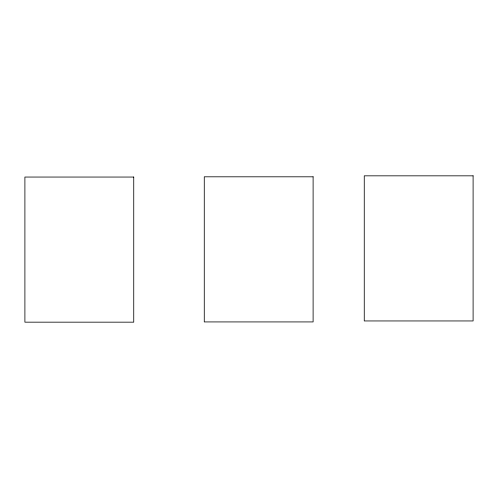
<?xml version="1.0" encoding="UTF-8"?>
<svg xmlns="http://www.w3.org/2000/svg" width="498" height="498" viewBox="0 0 498 498"><rect width="100%" height="100%" fill="white"/><g stroke="black" fill="none" stroke-linecap="round" stroke-linejoin="round"><path stroke-width="0.75" d="M473.1 175.831L364.262 175.831L364.262 320.949L473.1 320.949L473.1 175.831M313.111 176.809L204.273 176.809L204.273 321.926L313.111 321.926L313.111 176.809M133.738 177.051L24.9 177.051L24.9 322.169L133.738 322.169L133.738 177.051"/></g></svg>
